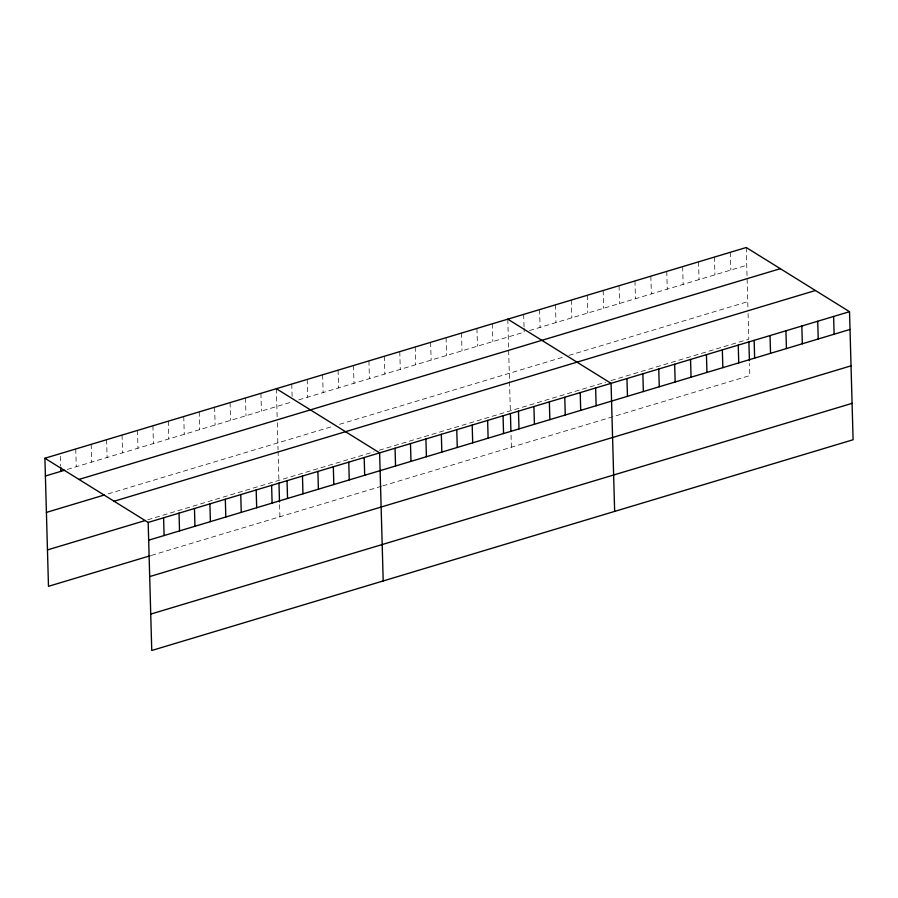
<?xml version="1.0" encoding="UTF-8"?>
<svg xmlns="http://www.w3.org/2000/svg" width="898" height="898" viewBox="0 0 898 898"><rect width="100%" height="100%" fill="white"/><g stroke="black" fill="none" stroke-linecap="round" stroke-linejoin="round"><path stroke-width="0.67" stroke-dasharray="4.49 3.37" d="M67.26 469.441L292.265 401.833M298.697 399.891L524.185 332.148L524.073 328.039M529.483 330.554L746.743 265.269M108.13 493.866L331.856 426.64M339.579 424.316L563.618 357M568.917 355.406L747.765 301.672M147.755 519.774L374.051 451.784M379.203 450.235L605.735 382.166M611.033 380.572L748.809 339.175L747.989 310.001M151.347 555.402L381.504 486.245M382.784 485.863L749.83 375.577L749.482 363.443M746.249 247.511L747.955 308.62M730.355 252.282L730.849 270.051M714.449 257.064L714.954 274.822M698.554 261.834L699.048 279.604M682.66 266.616L683.154 284.374M666.765 271.387L667.259 289.156M650.859 276.169L651.364 293.927M634.965 280.939L635.458 298.708M619.07 285.721L619.564 303.479M603.175 290.492L603.669 308.261M587.281 295.274L587.775 313.032M571.375 300.055L571.869 317.813M555.48 304.826L555.974 322.595M539.586 309.608L540.08 327.366M523.691 314.379L524.028 326.681M507.785 319.16L508.582 347.706M508.661 350.4L509.492 380.269M509.536 381.661L510.345 410.824M511.029 435.092L511.366 447.226M492.362 323.796L492.856 341.554M476.928 328.432L477.422 346.19M461.505 333.068L461.999 350.826M446.07 337.704L446.564 355.462M430.636 342.34L431.141 360.098M415.213 346.976L415.707 364.734M399.778 351.612L400.284 369.37M384.355 356.248L384.849 374.006M368.921 360.884L369.415 378.642M353.498 365.52L353.992 383.278M338.063 370.156L338.557 387.914M322.629 374.792L323.134 392.561M307.206 379.427L307.7 397.197M291.771 384.063L292.119 396.366M276.348 388.699L277.145 417.244M277.291 422.644L278.054 449.808M278.088 451.2L278.908 480.374M279.581 504.642L279.918 516.777M260.914 393.335L261.408 411.104M245.491 397.971L245.985 415.74M230.056 402.607L230.55 420.376M214.622 407.243L215.127 425.012M199.199 411.879L199.693 429.648M183.764 416.515L184.258 434.284M168.341 421.151L168.835 438.92M152.907 425.787L153.401 443.556M137.473 430.423L137.978 448.192M122.049 435.059L122.543 452.828M106.615 439.694L107.12 457.464M91.192 444.342L91.686 462.1M75.758 448.978L76.251 466.736M60.402 456.341L60.671 465.905"/><path stroke-width="1.35" d="M44.9 458.249L746.249 247.511L849.519 311.685L853.1 439.751L151.751 650.489L148.17 522.423L44.9 458.249L48.481 586.315L150.056 555.795M45.394 476.007L64.678 470.215M78.979 479.42L780.328 268.682M46.415 512.41L104.269 495.023M114.091 501.241L815.44 290.503M47.459 549.913L145.184 520.548M148.17 522.423L849.519 311.685M148.675 540.181L850.024 329.443M149.685 576.583L851.035 365.845M150.741 614.097L852.079 403.359M507.785 319.16L611.067 383.334L614.647 511.411M276.348 388.699L379.618 452.884L383.199 580.95M833.625 316.466L834.119 334.224M817.73 321.237L818.224 339.006M801.835 326.019L802.329 343.777M785.93 330.79L786.435 348.559M770.035 335.571L770.529 353.329M754.14 340.342L754.634 358.111M748.887 341.869L749.415 360.749M738.246 345.124L738.74 362.882M722.34 349.894L722.845 367.664M706.445 354.676L706.939 372.434M690.551 359.447L691.045 377.216M674.656 364.229L675.15 381.987M658.762 369.011L659.255 386.769M642.856 373.781L643.35 391.55M626.961 378.563L627.455 396.321M595.632 387.97L596.126 405.739M580.209 392.606L580.703 410.375M564.775 397.242L565.269 415.011M549.351 401.877L549.845 419.647M533.917 406.513L534.411 424.283M518.483 411.149L518.988 428.918M510.423 413.518L510.917 431.051M503.06 415.785L503.554 433.554M487.625 420.421L488.119 438.19M472.202 425.057L472.696 442.826M456.768 429.693L457.262 447.462M441.333 434.329L441.838 452.098M425.91 438.965L426.404 456.734M410.476 443.612L410.981 461.37M395.053 448.248L395.547 466.006M364.195 457.52L364.689 475.278M348.761 462.156L349.255 479.914M333.326 466.792L333.832 484.55M317.903 471.428L318.397 489.186M302.469 476.063L302.963 493.821M287.046 480.699L287.54 498.457M278.975 483.068L279.502 501.937M271.611 485.335L272.105 503.093M256.188 489.971L256.682 507.729M240.754 494.607L241.248 512.365M225.319 499.243L225.825 517.001M209.896 503.879L210.39 521.637M194.462 508.515L194.956 526.273M179.039 513.151L179.533 530.909M163.604 517.787L164.098 535.545M60.716 467.274L60.828 471.371"/></g></svg>
